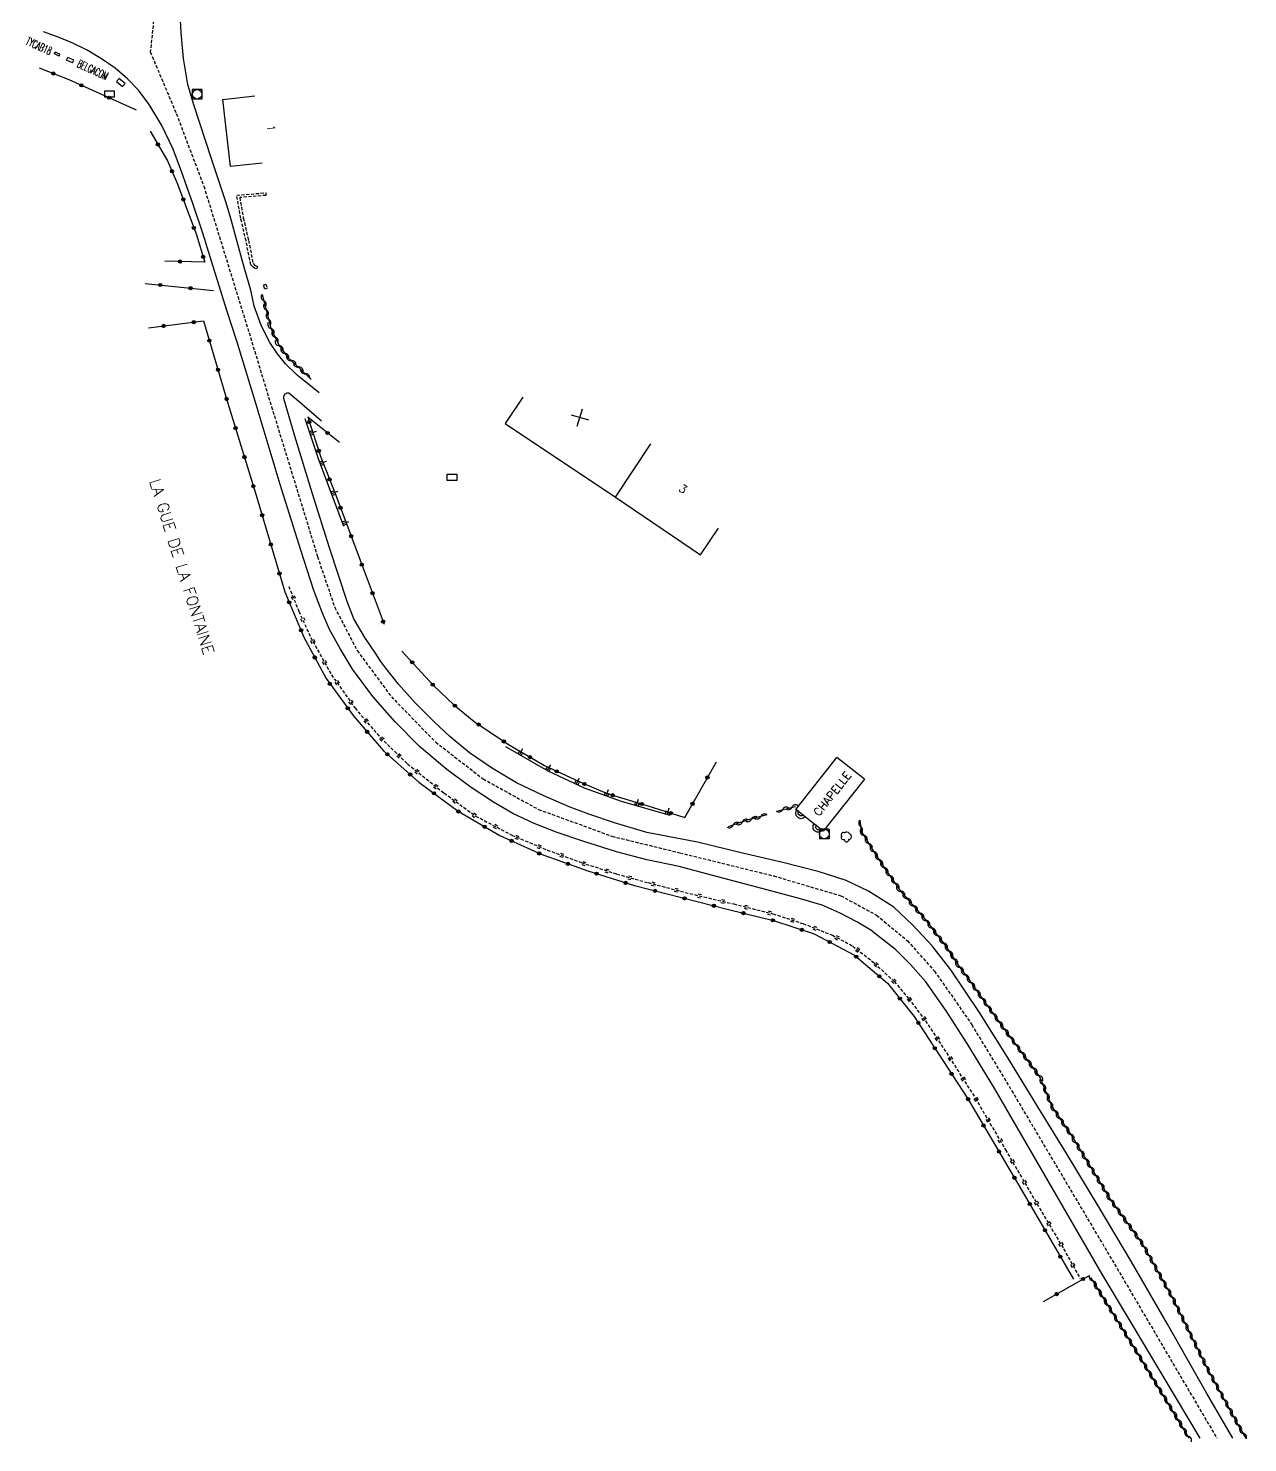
# Model space of a CAD drawing. Header units: millimetres. Extents: x 222014 to 222986, y 60999 to 61880.
# Drawn here: x 222278.1 to 222468.6, y 60999.3 to 61220.3 of the extents above; entities that cross this region are included whole.
import ezdxf
from ezdxf.enums import TextEntityAlignment as Align

# ---------------------------------------------------------------- set-up
doc = ezdxf.new("R2010")
doc.units = ezdxf.units.MM
doc.linetypes.add('DASHED', pattern=[0.75, 0.5, -0.25])
doc.layers.get('0').update_dxf_attribs({"linetype": 'CONTINUOUS'})
for name, color, linetype in [('W0001', 6, 'DASHED'), ('W0008', 7, 'CONTINUOUS'), ('W0100', 7, 'CONTINUOUS'), ('W0105', 7, 'CONTINUOUS'), ('W0112', 1, 'DASHED'), ('W0211', 2, 'CONTINUOUS'), ('W0220', 5, 'DASHED'), ('W0300', 7, 'CONTINUOUS'), ('W0310', 3, 'CONTINUOUS'), ('W0322', 7, 'CONTINUOUS'), ('W0420', 7, 'CONTINUOUS'), ('W0984', 7, 'CONTINUOUS'), ('W0989', 7, 'CONTINUOUS'), ('W0991', 7, 'CONTINUOUS'), ('W1102', 7, 'CONTINUOUS'), ('W1471', 7, 'CONTINUOUS')]:
    doc.layers.add(name, color=color, linetype=linetype)
doc.styles.get("Standard").update_dxf_attribs({"font": 'romans.shx', "width": 0.85})

# ---------------------------------------------------------------- blocks, each defined once
blk = doc.blocks.new('T420')
for p, q in [((0.75, 0.75), (-0.75, 0.75)), ((-0.75, 0.75), (-0.75, -0.75)), ((0.75, 0.75), (0.75, -0.75)), ((0.75, -0.75), (-0.75, -0.75))]:
    blk.add_line(p, q)
blk.add_ellipse((0, 0), major_axis=(-0.53, 0.53), ratio=1, start_param=3.926991, end_param=10.210176)
blk = doc.blocks.new('T300')
for p, q in [((-0.8, 0.51), (-0.86, 0.34)), ((-0.86, 0.34), (-0.86, 0.17)), ((-0.86, 0.17), (-0.74, 0.06)), ((-0.69, 0.63), (-0.8, 0.51)), ((-0.8, -0.06), (-0.74, 0.06)), ((-0.74, 0.06), (-0.69, 0.11)), ((-0.57, 0.69), (-0.69, 0.63)), ((-0.46, 0.69), (-0.57, 0.69)), ((-0.29, 0.63), (-0.46, 0.69)), ((-0.29, 0.63), (-0.17, 0.74)), ((-0.23, 0.57), (-0.29, 0.63)), ((-0.17, 0.74), (-0.06, 0.8)), ((-0.06, 0.8), (0.06, 0.8)), ((0.06, 0.8), (0.23, 0.74)), ((0.23, 0.74), (0.34, 0.63)), ((0.34, 0.63), (0.4, 0.51)), ((0.46, 0.46), (0.34, 0.46)), ((0.4, 0.51), (0.4, 0.46)), ((0.57, 0.4), (0.46, 0.46)), ((0.57, 0.4), (0.69, 0.29)), ((0.69, 0.29), (0.74, 0.17)), ((0.74, 0.06), (0.69, -0.17)), ((0.74, 0.17), (0.74, 0.06)), ((-0.8, -0.17), (-0.8, -0.06)), ((-0.8, -0.23), (-0.8, -0.17)), ((-0.74, -0.34), (-0.8, -0.23)), ((-0.69, -0.4), (-0.74, -0.34)), ((-0.51, -0.46), (-0.69, -0.4)), ((-0.4, -0.46), (-0.51, -0.46)), ((-0.4, -0.46), (-0.34, -0.46)), ((-0.34, -0.46), (-0.34, -0.4)), ((-0.34, -0.51), (-0.34, -0.46)), ((-0.29, -0.63), (-0.34, -0.51)), ((-0.17, -0.74), (-0.29, -0.63)), ((-0.06, -0.8), (-0.17, -0.74)), ((0.06, -0.8), (-0.06, -0.8)), ((0.17, -0.74), (0.06, -0.8)), ((0.23, -0.69), (0.17, -0.74)), ((0.29, -0.46), (0.23, -0.46)), ((0.29, -0.63), (0.23, -0.69)), ((0.46, -0.4), (0.29, -0.46)), ((0.34, -0.51), (0.29, -0.63)), ((0.34, -0.51), (0.34, -0.46)), ((0.57, -0.34), (0.46, -0.4)), ((0.63, -0.29), (0.57, -0.34)), ((0.69, -0.17), (0.63, -0.29))]:
    blk.add_line(p, q)
blk = doc.blocks.new('T1471')
at = {"color": 0, "linetype": 'Continuous', "flags": 128}
blk.add_lwpolyline([(-0.75, -0.5), (-0.75, 0.5), (0.75, 0.5), (0.75, -0.5), (-0.75, -0.5)], dxfattribs=at)
blk = doc.blocks.new('t991o')
at = {"color": 0, "linetype": 'Continuous'}
for p, q in [((-1, 1), (1, -1)), ((-1, -1), (1, 1))]:
    blk.add_line(p, q, dxfattribs=at)
blk = doc.blocks.new('t322o')
at = {"color": 0, "linetype": 'Continuous'}
for radius in [0.25, 0.15]:
    blk.add_circle((0, 0), radius, dxfattribs=at)
blk = doc.blocks.new('t310o')
at = {"color": 0, "linetype": 'Continuous'}
for centre, start, end in [((-0.5, 0.38), 216.8699, 323.1304), ((0.5, -0.37), 36.8699, 143.1303)]:
    blk.add_arc(centre, 0.625, start, end, dxfattribs=at)
blk = doc.blocks.new('t220o')
at = {"color": 0, "linetype": 'Continuous'}
for p, q in [((-0.25, 0.25), (0.25, 0.25)), ((-0.25, -0.25), (0.25, -0.25))]:
    blk.add_line(p, q, dxfattribs=at)
blk = doc.blocks.new('t211o')
at = {"color": 0, "linetype": 'Continuous'}
for p, q in [((-0.29, 0.5), (-0.29, 0)), ((0, 1), (0, 0)), ((0.29, 0.5), (0.29, 0))]:
    blk.add_line(p, q, dxfattribs=at)

msp = doc.modelspace()

# ---------------------------------------------------------------- linework, layer by layer
at = {"layer": 'W0001'}
msp.add_lwpolyline([(222298.14, 61225.93), (222297.18, 61216.57), (222301.24, 61206.95), (222305.53, 61195.6), (222312.61, 61172.68), (222316.11, 61161.15), (222323.3, 61137.73), (222325.99, 61129.79), (222329.49, 61123.05), (222334.83, 61115.82), (222341.75, 61108.75), (222349.17, 61102.99), (222357.8, 61098.24), (222369.28, 61094.04), (222379.88, 61091.46), (222394.55, 61087.84), (222405.04, 61084.74), (222410.62, 61081.71), (222415.43, 61077.72), (222419.65, 61072.97), (222423.14, 61068.02), (222425.47, 61064.61), (222431.73, 61054.28), (222448.55, 61025.9), (222463.76, 61000)], dxfattribs=at)
at = {"layer": 'W0008'}
for points in [[(222323.55, 61163.33), (222320.11, 61166.08), (222318.27, 61167.84), (222317.07, 61169.43), (222315.85, 61171.16), (222314.55, 61173.71), (222313.39, 61176.88), (222312.86, 61179.38), (222311.9, 61182.74), (222310.72, 61186.93), (222309.77, 61190.55), (222309.01, 61193.01), (222306.75, 61199.89), (222303.99, 61208.29), (222303.05, 61211.5), (222302.37, 61215.54), (222302, 61219.54), (222301.8, 61223.51)], [(222461.14, 61000), (222453.15, 61013.45), (222445.86, 61025.62), (222438.59, 61038.1), (222429.07, 61054.6), (222424.79, 61061.67), (222421.48, 61066.76), (222418.29, 61071.31), (222415.94, 61073.99), (222413.57, 61076.33), (222411.24, 61078.15), (222409.71, 61079.36), (222407.54, 61080.67), (222404.91, 61082.04), (222402.11, 61083.28), (222398.73, 61084.28), (222394.49, 61085.41), (222384.81, 61087.97), (222379.76, 61089.29), (222374.72, 61090.38), (222370.01, 61091.63), (222364.71, 61093.25), (222360.71, 61094.61), (222357.15, 61096.03), (222353.82, 61097.6), (222350.76, 61099.35), (222347.29, 61101.64), (222343.47, 61104.49), (222339.21, 61108.05), (222335.38, 61111.98), (222331.93, 61115.86), (222328.75, 61120.12), (222326.88, 61123.29), (222325.15, 61126.34), (222324.05, 61128.91), (222322.71, 61132.42), (222320.67, 61138.73), (222317.47, 61149.02), (222313.72, 61161.48), (222310.72, 61171.22), (222309.13, 61176.19), (222307.22, 61182.4), (222305.4, 61188.25), (222303.82, 61192.9), (222302.07, 61197.9), (222300.73, 61201.38), (222299, 61205.08), (222297.02, 61208.36), (222295.33, 61210.59), (222293.64, 61212.37), (222291.68, 61214.06), (222289.57, 61215.5), (222287.3, 61216.85), (222285.06, 61217.97), (222282.94, 61218.85), (222280.47, 61219.71)], [(222466.26, 61000), (222462.18, 61007), (222456.05, 61017.8), (222450.44, 61027.54), (222445.39, 61036.06), (222440.23, 61044.57), (222435.79, 61051.77), (222431.07, 61059.51), (222426.68, 61066.49), (222422.19, 61073.15), (222419.31, 61076.92), (222416.24, 61080.2), (222413.29, 61082.95), (222409.35, 61085.47), (222405.85, 61087.15), (222401.48, 61088.54), (222395.96, 61089.95), (222389.7, 61091.4), (222382.63, 61093.1), (222374.71, 61094.64), (222369.66, 61096.11), (222365.68, 61097.5), (222362.6, 61098.61), (222358.53, 61100.41), (222354.38, 61102.4), (222350.49, 61104.72), (222347.02, 61107.09), (222343.97, 61109.64), (222341.47, 61111.96), (222338.5, 61114.92), (222335.92, 61117.8), (222333.99, 61120.28), (222333.21, 61121.36), (222332.33, 61122.65), (222330.71, 61125.07), (222328.98, 61128), (222327.91, 61130.72), (222325.15, 61139.09), (222322.51, 61147.56), (222319.77, 61156.55), (222318.02, 61162.43), (222318.02, 61162.78), (222318.26, 61163.14), (222318.55, 61163.34), (222318.83, 61163.3), (222320.04, 61162.3), (222323.94, 61158.94)]]:
    msp.add_lwpolyline(points, dxfattribs=at)
at = {"layer": 'W0100'}
for p, q in [((222282.21, 61216.27), (222282.33, 61216.56)), ((222282.93, 61215.94), (222282.21, 61216.27)), ((222284.1, 61215.31), (222284.27, 61215.72)), ((222285.05, 61214.88), (222284.1, 61215.31)), ((222408.73, 61102.95), (222404.42, 61106.36)), ((222408.73, 61102.95), (222402.3, 61094.82))]:
    msp.add_line(p, q, dxfattribs=at)
for points in [[(222282.93, 61215.94), (222283.05, 61216.23), (222282.33, 61216.56)], [(222285.05, 61214.88), (222285.22, 61215.29), (222284.27, 61215.72)], [(222314.65, 61199.21), (222309.68, 61198.66), (222308.51, 61209.15), (222313.48, 61209.71)], [(222355.36, 61162.66), (222352.59, 61158.5), (222369.82, 61147.03), (222383.1, 61138.02), (222385.91, 61142.16)], [(222402.3, 61094.82), (222398, 61098.23), (222404.42, 61106.36)]]:
    msp.add_lwpolyline(points, dxfattribs=at)
at = {"layer": 'W0105'}
msp.add_line((222291.88, 61211.98), (222292.29, 61212.42), dxfattribs=at)
msp.add_lwpolyline([(222291.88, 61211.98), (222292.82, 61211.17), (222293.23, 61211.63), (222292.28, 61212.43)], dxfattribs=at)
at = {"layer": 'W0112'}
for p, q in [((222310.67, 61194.19), (222315.2, 61194.57)), ((222314.83, 61180.16), (222315.22, 61180.28)), ((222315.04, 61179.51), (222314.83, 61180.16)), ((222399.24, 61096.94), (222399.42, 61097.1)), ((222400.73, 61095.74), (222400.87, 61095.96))]:
    msp.add_line(p, q, dxfattribs=at)
for points in [[(222313.81, 61182.7), (222313.45, 61182.82), (222313.22, 61182.96), (222312.99, 61183.21), (222312.87, 61183.32), (222312.72, 61184.08), (222312.13, 61187.05), (222311.31, 61190.56), (222310.67, 61194.19)], [(222315.2, 61194.57), (222315.23, 61194.17), (222311.14, 61193.83), (222311.7, 61190.64), (222312.52, 61187.14), (222313.11, 61184.16), (222313.24, 61183.53), (222313.28, 61183.49), (222313.47, 61183.27), (222313.62, 61183.19)], [(222313.62, 61183.19), (222313.94, 61183.08), (222313.81, 61182.7)], [(222315.22, 61180.28), (222315.42, 61179.63), (222315.04, 61179.51)], [(222398.15, 61098.11), (222398.03, 61097.94), (222397.94, 61097.7), (222397.97, 61097.53), (222398.02, 61097.34), (222398.14, 61097.16), (222398.36, 61096.97), (222398.56, 61096.88), (222398.79, 61096.82), (222399.02, 61096.86), (222399.24, 61096.94)], [(222398.39, 61097.75), (222398.48, 61097.89), (222398.15, 61098.11)], [(222399.42, 61097.1), (222399.16, 61097.4), (222399.03, 61097.29), (222398.92, 61097.24), (222398.8, 61097.23), (222398.69, 61097.25), (222398.58, 61097.31), (222398.44, 61097.43), (222398.39, 61097.5), (222398.36, 61097.61), (222398.35, 61097.66), (222398.39, 61097.75)], [(222402.15, 61094.97), (222402, 61094.84), (222401.81, 61094.72), (222401.58, 61094.68), (222401.36, 61094.67), (222401.18, 61094.71), (222401.03, 61094.82), (222400.86, 61094.97), (222400.73, 61095.2), (222400.69, 61095.37), (222400.69, 61095.58), (222400.73, 61095.74)], [(222400.87, 61095.96), (222401.21, 61095.75), (222401.11, 61095.58), (222401.09, 61095.52), (222401.09, 61095.42), (222401.11, 61095.35), (222401.18, 61095.23), (222401.28, 61095.13), (222401.35, 61095.08), (222401.4, 61095.07), (222401.53, 61095.08), (222401.67, 61095.1), (222401.76, 61095.16)], [(222401.76, 61095.16), (222401.89, 61095.27), (222402.15, 61094.97)]]:
    msp.add_lwpolyline(points, dxfattribs=at)
at = {"layer": 'W0211'}
for points in [[(222321.31, 61159.32), (222323.41, 61153.07), (222327.34, 61142.46)], [(222352.66, 61108.07), (222359.29, 61104.24), (222364.93, 61101.59), (222370.7, 61099.52), (222378.34, 61097.32)]]:
    msp.add_lwpolyline(points, dxfattribs=at)
at = {"layer": 'W0220'}
msp.add_lwpolyline([(222318.79, 61133.08), (222320.39, 61129.18), (222322.56, 61124.47), (222325.47, 61119.27), (222329.15, 61114.05), (222333.15, 61109.41), (222337.34, 61105.36), (222343.09, 61100.78), (222347.99, 61097.19), (222353.64, 61094.22), (222359.18, 61091.89), (222364.5, 61089.93), (222370.03, 61088.14), (222374.92, 61086.79), (222381.43, 61085.09), (222388.3, 61083.46), (222394.42, 61081.93), (222399.12, 61080.4), (222403.72, 61078.58), (222406.9, 61076.88), (222410.28, 61074.22), (222413.38, 61071.34), (222415.62, 61068.67), (222418.25, 61065.21), (222421.97, 61059.53), (222426.06, 61053.08), (222430.74, 61045.07), (222435.67, 61036.61), (222439.81, 61029.6), (222442.41, 61024.93)], dxfattribs=at)
at = {"layer": 'W0310'}
msp.add_line((222394.96, 61097.96), (222397.95, 61098.7), dxfattribs=at)
for points in [[(222314.63, 61178.7), (222315.98, 61173.43), (222317.28, 61170.69), (222318.67, 61168.83), (222320.46, 61167.19), (222322.29, 61165.39)], [(222393.49, 61097.4), (222390.42, 61096.53), (222387.43, 61095.51)], [(222408.01, 61096.56), (222408.2, 61094.84), (222409.91, 61092.04), (222412.23, 61088.52), (222414.39, 61085.43), (222418.03, 61081.24), (222421.39, 61076.91), (222423.36, 61073.88), (222425.18, 61071.44), (222426.97, 61068.9), (222430.77, 61063.64), (222436.14, 61056.39), (222437.98, 61051.81), (222441.09, 61047.18), (222447.15, 61037.23), (222452.09, 61030.42), (222456.9, 61021.8), (222462.21, 61011), (222467.31, 61001.67), (222468.3, 61000)], [(222459.43, 61000), (222459.13, 61000.52), (222451.51, 61013.05), (222444.07, 61025.1)]]:
    msp.add_lwpolyline(points, dxfattribs=at)
at = {"layer": 'W0322'}
for p, q in [((222296.38, 61180.41), (222307.05, 61179.3)), ((222436.68, 61021.33), (222443.77, 61025.38))]:
    msp.add_line(p, q, dxfattribs=at)
for points in [[(222279.83, 61214.1), (222284.43, 61212.25), (222291.27, 61209.2), (222294.99, 61207.55)], [(222297.14, 61204.18), (222299.87, 61199.58), (222301.39, 61196.07), (222304.38, 61188.02), (222305.69, 61183.72), (222299.46, 61183.91)], [(222296.9, 61173.47), (222305.49, 61174.56), (222309.26, 61161.85), (222313.83, 61146.94), (222318.2, 61132.23), (222321.18, 61125.15), (222324.63, 61118.67), (222328.85, 61112.91), (222333.58, 61107.4), (222339.13, 61102.51), (222345.27, 61097.94), (222351.76, 61094.14), (222358.22, 61091.22), (222365.51, 61088.63), (222372.78, 61086.32), (222387.49, 61082.6), (222394.51, 61080.88), (222400.87, 61078.78), (222407.15, 61075.47), (222412.32, 61071.08), (222416.49, 61065.86), (222424.88, 61053), (222433.32, 61038.71), (222441.36, 61024.82)], [(222326.73, 61155.58), (222321.76, 61159.5), (222323.81, 61153.29), (222326.13, 61147.32), (222329.96, 61137.17), (222333.69, 61127.17)], [(222336.49, 61122.97), (222341.4, 61117.61), (222344.52, 61114.64), (222347.77, 61111.96), (222353.15, 61108.35), (222358.73, 61105.08), (222364.73, 61102.31), (222368.55, 61100.71), (222374.71, 61098.84), (222380.68, 61096.96), (222385.59, 61105.69)]]:
    msp.add_lwpolyline(points, dxfattribs=at)
at = {"layer": 'W1102'}
msp.add_line((222369.82, 61147.03), (222375.36, 61155.36), dxfattribs=at)

# ---------------------------------------------------------------- block references
at = {"layer": 'W0211'}
for p, rotation in [((222322.11, 61156.95), 288.5806581451215), ((222323.73, 61152.22), 290.2995442495135), ((222325.46, 61147.53), 290.2995442495135), ((222327.2, 61142.84), 290.2995442495135), ((222354.83, 61106.82), 329.9552606645013), ((222359.16, 61104.32), 329.9552606645013), ((222363.68, 61102.18), 334.8375586830338), ((222368.33, 61100.37), 340.2210657228123), ((222373.08, 61098.83), 343.9168791466783), ((222377.89, 61097.44), 343.9168791466783)]:
    msp.add_blockref('t211o', p, dxfattribs=dict(at, rotation=rotation))
at = {"layer": 'W0220'}
for p, rotation in [((222319.5, 61131.35), 292.3829214036808), ((222320.98, 61127.91), 294.6800673086848), ((222320.98, 61127.91), 294.6800673086848), ((222320.98, 61127.91), 294.6800673086848), ((222320.98, 61127.91), 294.6800673086848), ((222320.98, 61127.91), 294.6800673086848), ((222320.98, 61127.91), 294.6800673086848), ((222322.55, 61124.5), 294.6800673086848), ((222322.55, 61124.5), 294.6800673086848), ((222322.55, 61124.5), 294.6800673086848), ((222322.55, 61124.5), 294.6800673086848), ((222322.55, 61124.5), 294.6800673086848), ((222324.37, 61121.22), 299.2320655834274), ((222324.37, 61121.22), 299.2320655834274), ((222324.37, 61121.22), 299.2320655834274), ((222324.37, 61121.22), 299.2320655834274), ((222326.34, 61118.04), 305.2500706288292), ((222326.34, 61118.04), 305.2500706288292), ((222326.34, 61118.04), 305.2500706288292), ((222328.5, 61114.97), 305.2500706288292), ((222328.5, 61114.97), 305.2500706288292), ((222330.86, 61112.07), 310.6856230052733), ((222333.33, 61109.24), 315.9531498453154), ((222336.02, 61106.63), 315.9531498453154), ((222338.84, 61104.16), 321.4558205165304), ((222341.77, 61101.82), 321.4558205165304), ((222344.76, 61099.55), 323.7694847492065), ((222347.78, 61097.34), 323.7694847492065), ((222351.08, 61095.57), 332.3593479988627), ((222354.43, 61093.89), 337.1594865862568), ((222354.43, 61093.89), 337.1594865862568), ((222354.43, 61093.89), 337.1594865862568), ((222354.43, 61093.89), 337.1594865862568), ((222354.43, 61093.89), 337.1594865862568), ((222354.43, 61093.89), 337.1594865862568), ((222357.89, 61092.43), 337.1594865862568), ((222357.89, 61092.43), 337.1594865862568), ((222357.89, 61092.43), 337.1594865862568), ((222357.89, 61092.43), 337.1594865862568), ((222357.89, 61092.43), 337.1594865862568), ((222361.39, 61091.08), 339.780147651144), ((222361.39, 61091.08), 339.780147651144), ((222361.39, 61091.08), 339.780147651144), ((222361.39, 61091.08), 339.780147651144), ((222364.91, 61089.8), 342.0136573382107), ((222364.91, 61089.8), 342.0136573382107), ((222364.91, 61089.8), 342.0136573382107), ((222368.48, 61088.64), 342.0136573382107), ((222368.48, 61088.64), 342.0136573382107), ((222372.07, 61087.57), 344.6090659774338), ((222375.69, 61086.59), 345.3717178073862), ((222379.32, 61085.64), 345.3717178073862), ((222382.95, 61084.73), 346.6447785605167), ((222386.6, 61083.86), 346.6447785605167), ((222390.24, 61082.97), 345.9307545891485), ((222393.88, 61082.06), 345.9307545891485), ((222397.46, 61080.94), 342.0490097427925), ((222400.98, 61079.67), 338.3770496665189), ((222400.98, 61079.67), 338.3770496665189), ((222400.98, 61079.67), 338.3770496665189), ((222400.98, 61079.67), 338.3770496665189), ((222400.98, 61079.67), 338.3770496665189), ((222400.98, 61079.67), 338.3770496665189), ((222404.43, 61078.2), 331.880869268159), ((222404.43, 61078.2), 331.880869268159), ((222404.43, 61078.2), 331.880869268159), ((222404.43, 61078.2), 331.880869268159), ((222404.43, 61078.2), 331.880869268159), ((222407.65, 61076.29), 321.856215211123), ((222407.65, 61076.29), 321.856215211123), ((222407.65, 61076.29), 321.856215211123), ((222407.65, 61076.29), 321.856215211123), ((222410.58, 61073.95), 317.0502229745122), ((222410.58, 61073.95), 317.0502229745122), ((222410.58, 61073.95), 317.0502229745122), ((222413.32, 61071.4), 317.0502229745122), ((222413.32, 61071.4), 317.0502229745122), ((222415.73, 61068.53), 307.1445471322619), ((222418, 61065.54), 307.1445471322619), ((222420.08, 61062.42), 303.2733056432691), ((222422.13, 61059.28), 302.3659715249336), ((222424.14, 61056.11), 302.3659715249336), ((222426.14, 61052.94), 300.3193527870235), ((222428.03, 61049.7), 300.3193527870235), ((222429.92, 61046.47), 300.3193527870235), ((222431.81, 61043.23), 300.1915432948225), ((222431.81, 61043.23), 300.1915432948225), ((222431.81, 61043.23), 300.1915432948225), ((222431.81, 61043.23), 300.1915432948225), ((222431.81, 61043.23), 300.1915432948225), ((222431.81, 61043.23), 300.1915432948225), ((222433.7, 61039.99), 300.1915432948225), ((222433.7, 61039.99), 300.1915432948225), ((222433.7, 61039.99), 300.1915432948225), ((222433.7, 61039.99), 300.1915432948225), ((222433.7, 61039.99), 300.1915432948225), ((222435.59, 61036.74), 300.1915432948225), ((222435.59, 61036.74), 300.1915432948225), ((222435.59, 61036.74), 300.1915432948225), ((222435.59, 61036.74), 300.1915432948225), ((222437.49, 61033.52), 300.6029172275409), ((222437.49, 61033.52), 300.6029172275409), ((222437.49, 61033.52), 300.6029172275409), ((222439.4, 61030.29), 300.6029172275409), ((222439.4, 61030.29), 300.6029172275409), ((222441.24, 61027.02), 299.1055775720515)]:
    msp.add_blockref('t220o', p, dxfattribs=dict(at, rotation=rotation))
at = {"layer": 'W0300'}
msp.add_blockref('T300', (222405.93, 61093.94), dxfattribs=at)
at = {"layer": 'W0310'}
for p, rotation in [((222314.88, 61177.73), 284.3656824969723), ((222315.25, 61176.28), 284.3656824969723), ((222315.63, 61174.82), 284.3656824969723), ((222316.01, 61173.38), 295.3714176073369), ((222316.65, 61172.02), 295.3714176073369), ((222317.3, 61170.67), 306.7266767715357), ((222318.2, 61169.47), 306.7266767715357), ((222319.19, 61168.35), 317.4183888883039), ((222320.3, 61167.34), 317.4183888883039), ((222321.37, 61166.29), 315.3944891117904), ((222395.93, 61098.2), 13.90093573850777), ((222397.39, 61098.56), 13.90093573850777), ((222388.23, 61095.79), 198.7737844393736), ((222389.65, 61096.27), 198.7737844393736), ((222391.08, 61096.72), 195.8394818053737), ((222392.52, 61097.13), 195.8394818053737), ((222408.12, 61095.57), 276.3987360880635), ((222408.61, 61094.18), 301.3597373694778), ((222409.39, 61092.9), 301.3597373694778), ((222410.18, 61091.63), 303.2946916533695), ((222411, 61090.38), 303.2946916533695), ((222411.83, 61089.12), 303.2946916533695), ((222412.67, 61087.88), 305.0656799526769), ((222413.53, 61086.66), 305.0656799526769), ((222414.39, 61085.43), 310.9383492674841), ((222415.38, 61084.3), 310.9383492674841), ((222416.36, 61083.16), 310.9383492674841), ((222417.34, 61082.03), 310.9383492674841), ((222418.31, 61080.88), 307.8447971905169), ((222419.23, 61079.7), 307.8447971905169), ((222420.15, 61078.51), 307.8447971905169), ((222421.07, 61077.33), 307.8447971905169), ((222421.92, 61076.1), 302.97737135613), ((222422.74, 61074.84), 302.97737135613), ((222423.57, 61073.59), 306.8282761172067), ((222424.47, 61072.39), 306.8282761172067), ((222425.36, 61071.18), 305.0041729855349), ((222426.22, 61069.96), 305.0041729855349), ((222427.09, 61068.73), 305.8746632037885), ((222427.97, 61067.51), 305.8746632037885), ((222428.85, 61066.3), 305.8746632037885), ((222429.72, 61065.08), 305.8746632037885), ((222430.6, 61063.87), 305.8746632037885), ((222431.49, 61062.66), 306.5564008515284), ((222432.39, 61061.46), 306.5564008515284), ((222433.28, 61060.25), 306.5564008515284), ((222434.17, 61059.05), 306.5564008515284), ((222435.07, 61057.84), 306.5564008515284), ((222435.96, 61056.64), 306.5564008515284), ((222436.59, 61055.28), 291.8467426888089), ((222437.15, 61053.89), 291.8467426888089), ((222437.7, 61052.5), 291.8467426888089), ((222438.4, 61051.18), 303.9036270314795), ((222439.24, 61049.94), 303.9036270314795), ((222440.08, 61048.69), 303.9036270314795), ((222440.91, 61047.45), 303.9036270314795), ((222441.71, 61046.17), 301.333151856823), ((222442.49, 61044.89), 301.333151856823), ((222443.27, 61043.61), 301.333151856823), ((222444.05, 61042.33), 301.333151856823), ((222444.83, 61041.05), 301.333151856823), ((222445.61, 61039.77), 301.333151856823), ((222446.39, 61038.49), 301.333151856823), ((222447.17, 61037.21), 305.9364146713666), ((222448.05, 61035.99), 305.9364146713666), ((222448.93, 61034.78), 305.9364146713666), ((222449.81, 61033.56), 305.9364146713666), ((222450.69, 61032.35), 305.9364146713666), ((222451.57, 61031.13), 305.9364146713666), ((222452.39, 61029.88), 299.174380443805), ((222453.12, 61028.57), 299.174380443805), ((222453.85, 61027.26), 299.174380443805), ((222444.39, 61024.58), 121.7005951228662), ((222454.58, 61025.95), 299.174380443805), ((222455.31, 61024.64), 299.174380443805), ((222445.17, 61023.31), 121.7005951228662), ((222445.96, 61022.03), 121.7005951228662), ((222456.05, 61023.33), 299.174380443805), ((222456.78, 61022.02), 299.174380443805), ((222446.75, 61020.75), 121.7005951228662), ((222457.45, 61020.68), 296.1689102363476), ((222447.54, 61019.48), 121.7005951228662), ((222448.33, 61018.2), 121.7005951228662), ((222458.11, 61019.33), 296.1689102363476), ((222458.77, 61017.99), 296.1689102363476), ((222449.11, 61016.93), 121.7005951228662), ((222449.9, 61015.65), 121.7005951228662), ((222459.43, 61016.64), 296.1689102363476), ((222460.1, 61015.3), 296.1689102363476), ((222450.69, 61014.37), 121.7005951228662), ((222451.48, 61013.1), 121.7005951228662), ((222460.76, 61013.95), 296.1689102363476), ((222452.26, 61011.82), 121.308260733521), ((222461.42, 61012.6), 296.1689102363476), ((222462.08, 61011.26), 296.1689102363476), ((222453.04, 61010.53), 121.308260733521), ((222453.82, 61009.25), 121.308260733521), ((222462.79, 61009.93), 298.6926305184156), ((222463.51, 61008.62), 298.6926305184156), ((222454.6, 61007.97), 121.308260733521), ((222455.38, 61006.69), 121.308260733521), ((222464.23, 61007.3), 298.6926305184156), ((222456.16, 61005.41), 121.308260733521), ((222456.94, 61004.13), 121.308260733521), ((222464.95, 61005.99), 298.6926305184156), ((222465.67, 61004.67), 298.6926305184156), ((222457.72, 61002.84), 121.308260733521), ((222466.39, 61003.36), 298.6926305184156), ((222467.11, 61002.04), 298.6926305184156), ((222458.49, 61001.56), 121.308260733521), ((222459.27, 61000.28), 120.1380957941031), ((222467.86, 61000.74), 300.5341431296968)]:
    msp.add_blockref('t310o', p, dxfattribs=dict(at, rotation=rotation))
at = {"layer": 'W0322'}
for p, rotation in [((222282.04, 61213.21), 338.1277421072745), ((222286.41, 61211.36), 335.9240041890268), ((222290.75, 61209.43), 335.9240041890268), ((222298.36, 61202.13), 300.6292281878862), ((222300.57, 61197.94), 293.3756836323064), ((222302.33, 61193.53), 290.3973800821233), ((222303.98, 61189.08), 290.3973800821233), ((222301.82, 61183.83), 178.2417486452894), ((222305.43, 61184.56), 286.9154166657057), ((222298.74, 61180.16), 354.0585438474897), ((222303.47, 61179.67), 354.0585438474897), ((222299.26, 61173.77), 7.226082760246431), ((222303.97, 61174.36), 7.226082760246431), ((222306.4, 61171.47), 286.4948015906477), ((222307.75, 61166.92), 286.4948015906477), ((222309.1, 61162.36), 286.4948015906477), ((222310.49, 61157.82), 287.0437831182497), ((222322, 61158.75), 288.3131170520821), ((222324.86, 61157.05), 141.7442903335965), ((222311.88, 61153.28), 287.0437831182497), ((222323.5, 61154.25), 288.3131170520821), ((222313.27, 61148.74), 287.0437831182497), ((222325.17, 61149.8), 291.2208868990597), ((222314.64, 61144.19), 286.5465513930374), ((222326.87, 61145.36), 290.6678073860511), ((222316, 61139.64), 286.5465513930374), ((222328.55, 61140.92), 290.6678073860511), ((222330.22, 61136.47), 290.4511534796916), ((222317.35, 61135.08), 286.5465513930374), ((222331.88, 61132.02), 290.4511534796916), ((222318.88, 61130.59), 292.8158848910825), ((222333.54, 61127.57), 290.4511534796916), ((222320.73, 61126.22), 292.8158848910825), ((222322.86, 61121.98), 298.0692381916093), ((222338.09, 61121.22), 312.481912705297), ((222325.22, 61117.86), 306.1909700821724), ((222341.3, 61117.72), 312.481912705297), ((222328.02, 61114.03), 306.1909700821724), ((222344.75, 61114.45), 320.5084711722411), ((222348.46, 61111.5), 326.1603820410642), ((222331.04, 61110.36), 310.6689829041707), ((222352.41, 61108.85), 326.1603820410642), ((222334.21, 61106.84), 318.5934806850484), ((222356.48, 61106.4), 329.5788795173328), ((222337.78, 61103.7), 318.5934806850484), ((222360.67, 61104.18), 335.1871805247462), ((222364.98, 61102.2), 337.294962778419), ((222384.2, 61103.23), 60.62960207847109), ((222341.49, 61100.75), 323.3665448942206), ((222369.4, 61100.45), 343.1701682236814), ((222345.31, 61097.92), 329.64321653619), ((222373.94, 61099.07), 343.1701682236814), ((222378.48, 61097.65), 342.4913171052685), ((222381.88, 61099.09), 60.62960207847109), ((222349.41, 61095.52), 329.64321653619), ((222353.6, 61093.31), 335.6750175697742), ((222357.93, 61091.35), 335.6750175697742), ((222362.4, 61089.73), 340.4378681492894), ((222366.89, 61088.19), 342.3961369284534), ((222371.42, 61086.75), 342.3961369284534), ((222376, 61085.51), 345.7907227362813), ((222380.6, 61084.34), 345.7907227362813), ((222385.21, 61083.18), 345.7907227362813), ((222389.82, 61082.03), 346.2713225989588), ((222394.43, 61080.9), 346.2713225989588), ((222398.95, 61079.42), 341.7166660202524), ((222403.28, 61077.51), 332.2327236780503), ((222407.44, 61075.23), 319.5885747923505), ((222411.05, 61072.15), 319.5885747923505), ((222414.25, 61068.67), 308.6852257454834), ((222417.13, 61064.89), 303.1167928926711), ((222419.72, 61060.91), 303.1167928926711), ((222422.32, 61056.93), 303.1167928926711), ((222424.91, 61052.96), 300.549929760817), ((222427.32, 61048.86), 300.549929760817), ((222429.74, 61044.77), 300.549929760817), ((222432.15, 61040.68), 300.549929760817), ((222434.55, 61036.58), 300.0658849451726), ((222436.93, 61032.47), 300.0658849451726), ((222439.31, 61028.36), 300.0658849451726), ((222442.86, 61024.87), 29.77962897209443), ((222438.74, 61022.51), 29.77962897209443)]:
    msp.add_blockref('t322o', p, dxfattribs=dict(at, rotation=rotation))
at = {"layer": 'W0420'}
for p in [(222304.49, 61209.97), (222402.45, 61094.4)]:
    msp.add_blockref('T420', p, dxfattribs=at)
at = {"layer": 'W0991', "rotation": 28.8061883074318}
msp.add_blockref('t991o', (222364.27, 61159.48), dxfattribs=at)
at = {"layer": 'W1471'}
for p in [(222290.8, 61210.02), (222344.29, 61150.12)]:
    msp.add_blockref('T1471', p, dxfattribs=at)

# ---------------------------------------------------------------- texts
at = {"layer": 'W0984', "width": 0.5}
for s, rotation, p in [('TYCAB18 ', 335.562, (222280.01, 61217.39)), ('BELGACOM', 335.1723, (222288.19, 61213.78))]:
    msp.add_text(s, height=1.25, rotation=rotation, dxfattribs=at).set_placement(p, align=Align.MIDDLE)
at = {"layer": 'W0984'}
msp.add_text('CHAPELLE', height=1.25, rotation=51.721, dxfattribs=at).set_placement((222403.7, 61100.67), align=Align.MIDDLE)
at = {"layer": 'W0989'}
msp.add_text('LA GUE DE LA FONTAINE', height=1.75, rotation=287.3694, dxfattribs=at).set_placement((222302.11, 61136.16), align=Align.MIDDLE)
at = {"layer": 'W0991'}
for s, rotation, p in [('1', 276.3624, (222316.05, 61204.68)), ('3', 325.8466, (222380.39, 61148.32))]:
    msp.add_text(s, height=1.25, rotation=rotation, dxfattribs=at).set_placement(p, align=Align.MIDDLE)

doc.saveas('drawing.dxf')
